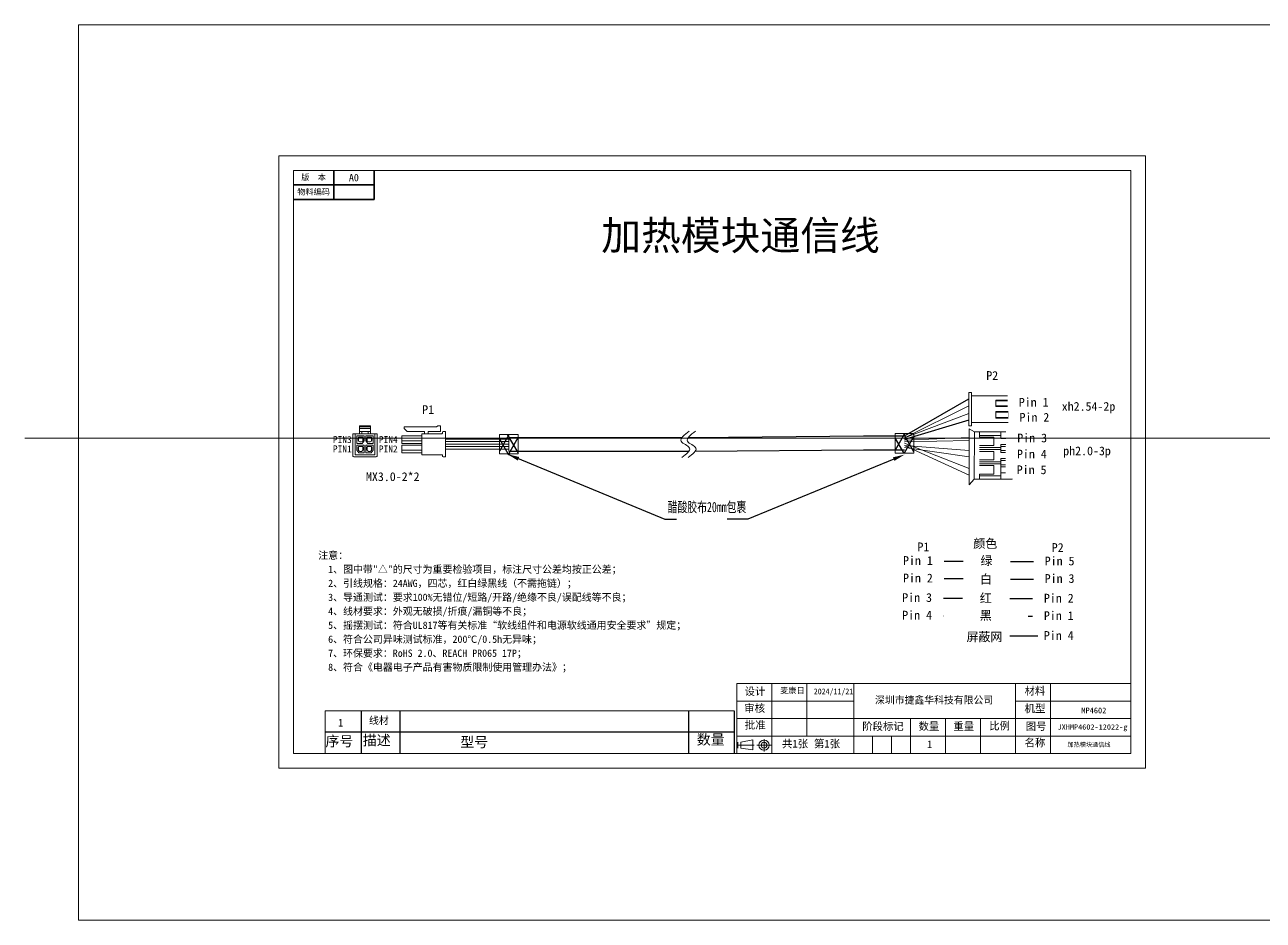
# Model space of a CAD drawing. Header units: millimetres. Extents: x -293 to 5666, y -3485 to 352.
# Drawn here: x 51.8 to 476.2, y -3077.7 to -2770.7 of the extents above; entities that cross this region are included whole.
import ezdxf
from ezdxf import colors
from ezdxf.entities.mleader import LeaderData, LeaderLine
from ezdxf.enums import TextEntityAlignment as Align
from ezdxf.math import Vec2, Vec3

# ---------------------------------------------------------------- set-up
doc = ezdxf.new("R2010")
doc.units = ezdxf.units.MM
doc.layers.get('0').update_dxf_attribs({"lineweight": 18})
for name, color, linetype, lineweight in [('FORMAT', 7, 'Continuous', 35), ('SLD-0', 179, 'Continuous', 18), ('图框线', 1, 'Continuous', 30), ('地线', 2, 'Continuous', 18), ('尺寸线层', 3, 'Continuous', 18), ('更新', 10, 'Continuous', 18), ('轮廓实线层', 7, 'Continuous', 35)]:
    doc.layers.add(name, color=color, linetype=linetype, lineweight=lineweight)
doc.styles.add('SLDTEXTSTYLE3', font='', dxfattribs={"width": 0.827647})
doc.styles.get("Standard").update_dxf_attribs({"font": ''})
doc.styles.add('style1', font='')
doc.styles.add('标准', font='', dxfattribs={"width": 0.667})
doc.styles.get('SLDTEXTSTYLE3').set_extended_font_data('汉仪长仿宋体')
doc.styles.get('Standard').set_extended_font_data('FangSong')
doc.styles.get('style1').set_extended_font_data('SimSun')
doc.styles.get('标准').set_extended_font_data('宋体')
doc.dimstyles.new('标准', dxfattribs={"dimtxt": 3.5, "dimasz": 4, "dimexe": 2, "dimexo": 0, "dimtad": 1, "dimdsep": 46, "dimtxsty": '标准', "dimblk": '_CAXARROW', "dimcen": 0, "dimdle": 8, "dimazin": 2, "dimtfac": 0.707107, "dimtdec": 3, "dimtmove": 2, "dimatfit": 3, "dimfxl": 1, "dimfrac": 2, "dimtolj": 1, "dimarcsym": 1})

# ---------------------------------------------------------------- blocks, each defined once
blk = doc.blocks.new('1111')
for p, q in [((817.07, -753.85), (817.07, -772.99)), ((817.17, -753.85), (818.92, -754.89)), ((818.92, -754.89), (818.88, -771.14)), ((831.86, -754.89), (831.86, -771.14)), ((830.47, -766.87), (830.47, -768.92)), ((818.88, -771.14), (817.17, -772.99)), ((831.86, -771.14), (818.88, -771.14)), ((820.64, -769.36), (820.64, -771.14))]:
    blk.add_line(p, q)
at = {"lineweight": 5}
for points in [[(831.86, -754.89), (818.92, -754.89)], [(825.52, -756.66), (820.64, -756.66), (820.64, -754.89)], [(820.64, -756.15), (828.02, -756.15)], [(820.64, -759.6), (825.52, -759.6), (825.52, -756.66)], [(828.02, -759.16), (830.47, -759.16), (830.47, -757.1), (828.02, -757.1)], [(820.64, -760.2), (828.02, -760.2)], [(820.64, -760.94), (828.02, -760.94)], [(825.52, -761.55), (820.64, -761.55)], [(825.52, -764.48), (825.52, -761.55)], [(828.02, -759.84), (831.86, -759.84)], [(828.02, -761.3), (831.86, -761.3)], [(828.02, -764.04), (830.47, -764.04), (830.47, -761.99), (828.02, -761.99)], [(820.64, -764.48), (825.52, -764.48)], [(820.64, -765.09), (828.02, -765.09)], [(820.64, -765.82), (828.02, -765.82)], [(825.52, -766.43), (820.64, -766.43)], [(825.52, -769.36), (825.52, -766.43)], [(828.02, -764.72), (831.86, -764.72)], [(828.02, -766.18), (831.86, -766.18)], [(830.47, -766.87), (828.02, -766.87)], [(820.64, -769.36), (825.52, -769.36)], [(820.64, -769.97), (828.02, -769.97)], [(828.02, -768.92), (830.47, -768.92)]]:
    blk.add_lwpolyline(points, dxfattribs=at)
blk = doc.blocks.new('_CAXARROW')

msp = doc.modelspace()

# ---------------------------------------------------------------- hatches: boundary and pattern name
at = {"linetype": 'ByBlock', "lineweight": 30}
h = msp.add_hatch(dxfattribs=at)
h.set_pattern_fill('DIAMONDS', color=3)
h.set_pattern_definition([(60, (-975.816, -2114.672), (-2.749631, 1.5875), []), (120, (-975.816, -2114.672), (-2.749631, -1.5875), [])])
h.paths.add_polyline_path([(214.5588, -2911.1392), (220.8662, -2911.1392), (220.8662, -2917.8046), (214.5588, -2917.8046)])
h = msp.add_hatch(dxfattribs=at)
h.set_pattern_fill('DIAMONDS', color=3)
h.set_pattern_definition([(60, (-840.1936, -2114.3628), (-2.749631, 1.5875), []), (120, (-840.1936, -2114.3628), (-2.749631, -1.5875), [])])
h.paths.add_polyline_path([(350.1811, -2910.8302), (356.4885, -2910.8302), (356.4885, -2917.4955), (350.1811, -2917.4955)])

# ---------------------------------------------------------------- linework, layer by layer
for p, q in [((375.33, -2896.7497), (375.33, -2908.1789)), ((172.5314, -2910.9233), (164.196, -2910.9233)), ((164.196, -2910.9233), (164.196, -2918.556)), ((164.9476, -2910.9233), (171.7798, -2910.9233)), ((164.9476, -2910.9233), (164.9476, -2918.1032)), ((166.4387, -2910.9233), (166.4387, -2908.1715)), ((166.4387, -2908.1715), (170.2888, -2908.1715)), ((166.4387, -2908.5058), (170.2888, -2908.5058)), ((166.4387, -2909.1587), (170.2888, -2909.1587)), ((166.4387, -2910.1734), (170.2888, -2910.1734)), ((167.2528, -2910.1734), (167.2528, -2910.9233)), ((169.4746, -2910.1734), (169.4746, -2910.9233)), ((170.2888, -2910.9233), (170.2888, -2908.1715)), ((171.7798, -2910.9233), (171.7798, -2918.1032)), ((172.5314, -2910.9233), (172.5314, -2918.556)), ((187.8152, -2911.608), (180.9549, -2911.608)), ((180.9549, -2911.608), (180.9549, -2914.2121)), ((192.9134, -2908.5058), (181.7712, -2908.5058)), ((181.7712, -2908.5058), (181.7712, -2909.1587)), ((181.7712, -2909.1587), (182.785, -2910.1734)), ((182.785, -2910.1734), (188.7804, -2910.1734)), ((187.8152, -2910.9233), (187.8152, -2918.1032)), ((187.8152, -2910.9233), (194.6633, -2910.9233)), ((188.7804, -2910.1734), (188.7804, -2910.9233)), ((190.0621, -2910.1734), (194.2923, -2910.1734)), ((190.0621, -2910.1734), (190.0621, -2910.9233)), ((193.2896, -2908.1715), (192.9134, -2908.5058)), ((194.2923, -2908.1715), (193.2896, -2908.1715)), ((194.2923, -2910.1734), (194.2923, -2908.1715)), ((194.8755, -2910.4969), (194.8755, -2910.7112)), ((195.2016, -2910.1708), (195.956, -2910.1708)), ((195.956, -2910.1708), (195.956, -2918.8548)), ((166.1569, -2912.3103), (166.006, -2912.3103)), ((166.006, -2912.3103), (166.006, -2913.2024)), ((166.006, -2913.2024), (166.1569, -2913.2024)), ((166.1569, -2915.5168), (166.006, -2915.5168)), ((166.006, -2915.5168), (166.006, -2916.4089)), ((167.5705, -2912.3103), (167.7215, -2912.3103)), ((167.7215, -2913.2024), (167.5705, -2913.2024)), ((167.5705, -2915.5168), (167.7215, -2915.5168)), ((167.7215, -2912.3103), (167.7215, -2913.2024)), ((167.7215, -2915.5168), (167.7215, -2916.4089)), ((169.1569, -2912.3103), (169.006, -2912.3103)), ((169.006, -2912.3103), (169.006, -2913.2024)), ((169.006, -2913.2024), (169.1569, -2913.2024)), ((169.1569, -2915.5168), (169.006, -2915.5168)), ((169.006, -2915.5168), (169.006, -2916.4089)), ((170.5705, -2912.3103), (170.7215, -2912.3103)), ((170.7215, -2913.2024), (170.5705, -2913.2024)), ((170.5705, -2915.5168), (170.7215, -2915.5168)), ((170.7215, -2912.3103), (170.7215, -2913.2024)), ((170.7215, -2915.5168), (170.7215, -2916.4089)), ((180.9549, -2913.3962), (187.8152, -2913.3962)), ((180.9549, -2914.2121), (187.8152, -2914.2121)), ((180.9549, -2917.4185), (180.9549, -2914.8145)), ((180.9549, -2914.8145), (187.8152, -2914.8145)), ((353.2565, -2913.131), (375.3892, -2912.1862)), ((353.3024, -2913.707), (375.3956, -2913.2285)), ((164.4948, -2918.8548), (172.2327, -2918.8548)), ((164.9476, -2918.1032), (171.7798, -2918.1032)), ((166.006, -2916.4089), (166.1569, -2916.4089)), ((167.7215, -2916.4089), (167.5705, -2916.4089)), ((169.006, -2916.4089), (169.1569, -2916.4089)), ((170.7215, -2916.4089), (170.5705, -2916.4089)), ((180.9549, -2916.6026), (187.8152, -2916.6026)), ((187.8152, -2917.4185), (180.9549, -2917.4185)), ((187.8152, -2918.1032), (194.6838, -2918.1032)), ((194.8755, -2918.5287), (194.8755, -2918.3144)), ((195.2016, -2918.8548), (195.956, -2918.8548)), ((386.3409, -2922.2775), (386.3409, -2926.6)), ((154.7597, -3005.9751), (294.9174, -3005.9751)), ((154.7597, -3005.9751), (154.7597, -3020.5985)), ((154.7597, -3013.2599), (294.9174, -3013.2599))]:
    msp.add_line(p, q)
at = {"color": 250}
msp.add_line((353.2749, -2912.3331), (375.3711, -2901.3088), dxfattribs=at)
at = {"color": 1}
msp.add_line((353.2565, -2912.3423), (375.3758, -2903.9968), dxfattribs=at)
at = {"color": 0, "linetype": 'ByBlock', "lineweight": 30}
for p, q in [((281.4379, -2912.188), (339.2238, -2911.6457)), ((339.2238, -2911.6457), (353.2657, -2911.6457)), ((217.6741, -2912.188), (277.0107, -2912.188)), ((279.1605, -2912.188), (281.4379, -2912.188)), ((217.6764, -2916.9332), (278.4877, -2916.9332)), ((278.4877, -2916.9332), (279.417, -2916.9249)), ((281.5803, -2916.9056), (339.2238, -2916.3909)), ((339.2238, -2916.3909), (353.2637, -2916.3909))]:
    msp.add_line(p, q, dxfattribs=at)
at = {"color": 3}
for p, q in [((353.284, -2914.1755), (375.3917, -2922.7973)), ((353.298, -2914.9087), (375.4054, -2925.0904))]:
    msp.add_line(p, q, dxfattribs=at)
at = {"linetype": 'ByBlock', "lineweight": 30}
for p, q in [((363.8574, -2973.3067), (372.8017, -2973.3067)), ((389.3429, -2973.4609), (398.9812, -2973.4609))]:
    msp.add_line(p, q, dxfattribs=at)
at = {"color": 250, "lineweight": 25, "flags": 128}
msp.add_lwpolyline([(353.2657, -2911.6457), (375.3711, -2898.9734)], dxfattribs=at)
at = {"color": 0, "lineweight": 0}
for points in [[(376.2886, -2896.9919), (376.2675, -2896.8971), (376.2148, -2896.8234), (376.1411, -2896.7707), (376.0463, -2896.7497), (375.33, -2896.7497)], [(376.2886, -2907.9367), (376.2886, -2896.9919)], [(390.246, -2897.8663), (376.2886, -2897.8663)], [(390.246, -2899.3515), (390.246, -2897.8663)], [(390.246, -2899.3515), (384.6201, -2899.3515), (384.6201, -2901.6163)], [(384.6201, -2899.5938), (390.246, -2899.5938)], [(384.6201, -2901.374), (390.246, -2901.374)], [(384.6201, -2901.6163), (390.246, -2901.6163)], [(384.6201, -2905.5771), (384.6201, -2903.3123), (390.246, -2903.3123)], [(388.9714, -2901.374), (388.9714, -2899.5938)], [(389.5297, -2901.374), (389.5297, -2899.5938)], [(390.246, -2907.0623), (390.246, -2899.3515)], [(390.246, -2907.0623), (376.2886, -2907.0623)], [(384.6201, -2903.5546), (390.246, -2903.5546)], [(384.6201, -2905.3348), (390.246, -2905.3348)], [(384.6201, -2905.5771), (390.246, -2905.5771)], [(388.9714, -2905.3348), (388.9714, -2903.5546)], [(389.5297, -2905.3348), (389.5297, -2903.5546)], [(375.33, -2908.1789), (376.0463, -2908.1789), (376.1411, -2908.1579), (376.2148, -2908.1052), (376.2675, -2908.0315), (376.2886, -2907.9367)]]:
    msp.add_lwpolyline(points, dxfattribs=at)
at = {"color": 1, "lineweight": 25, "flags": 128}
msp.add_lwpolyline([(375.3336, -2906.2441), (353.2657, -2912.9473)], dxfattribs=at)
for points in [[(168.1183, -2911.608), (165.6091, -2911.608), (165.6091, -2914.2121), (167.446, -2914.2121), (168.1183, -2913.3962)], [(168.6091, -2911.608), (171.1183, -2911.608), (171.1183, -2914.2121), (169.2814, -2914.2121), (168.6091, -2913.3962)], [(165.6091, -2914.8145), (168.1183, -2914.8145), (168.1183, -2917.4185), (166.2814, -2917.4185), (165.6091, -2916.6026)], [(166.1569, -2912.0864), (167.5705, -2912.0864), (167.5705, -2913.4125), (167.1552, -2913.7512), (166.5722, -2913.7512), (166.1569, -2913.4125)], [(166.1569, -2915.2929), (167.5705, -2915.2929), (167.5705, -2916.619), (167.1552, -2916.9577), (166.5722, -2916.9577), (166.1569, -2916.619)], [(171.1183, -2914.8145), (168.6091, -2914.8145), (168.6091, -2917.4185), (170.446, -2917.4185), (171.1183, -2916.6026)], [(169.1569, -2912.0864), (170.5705, -2912.0864), (170.5705, -2913.4125), (170.1552, -2913.7512), (169.5722, -2913.7512), (169.1569, -2913.4125)], [(169.1569, -2915.2929), (170.5705, -2915.2929), (170.5705, -2916.619), (170.1552, -2916.9577), (169.5722, -2916.9577), (169.1569, -2916.619)]]:
    msp.add_lwpolyline(points, close=True)
at = {"color": 4}
for points in [[(214.4761, -2911.1928), (220.8339, -2911.1928), (220.8339, -2917.8581), (214.4761, -2917.8581)], [(350.0984, -2910.8837), (356.4562, -2910.8837), (356.4562, -2917.5491), (350.0984, -2917.5491)]]:
    msp.add_lwpolyline(points, close=True, dxfattribs=at)
at = {"lineweight": 5}
for points in [[(386.3409, -2912.5123), (386.3409, -2910.3035)], [(386.3409, -2917.3949), (386.3409, -2914.5661)], [(386.3409, -2922.2775), (386.3409, -2919.4487)]]:
    msp.add_lwpolyline(points, dxfattribs=at)
at = {"color": 0}
for points in [[(353.2515, -2915.6677), (375.3854, -2918.7844)], [(353.298, -2914.9087), (375.4759, -2916.6422)]]:
    msp.add_lwpolyline(points, dxfattribs=at)
for centre, radius, start, end in [((194.6633, -2910.7112), 0.2122, 270, 0), ((195.2016, -2910.4969), 0.3261, 90, 180), ((164.4948, -2918.556), 0.2987, 180, 270), ((172.2327, -2918.556), 0.2987, 270, 0), ((194.6633, -2918.3144), 0.2122, 0, 84.462493), ((195.2016, -2918.5287), 0.3261, 180, 270)]:
    msp.add_arc(centre, radius, start, end)
for points in [[(279.4945, -2910.026), (276.7463, -2913.5042), (279.6234, -2915.8231), (276.961, -2919.0437)], [(281.6443, -2910.026), (278.896, -2913.5042), (281.7731, -2915.8231), (279.1107, -2919.0437)]]:
    msp.add_spline(points, degree=3, dxfattribs=at)
at = {"layer": 'Defpoints', "lineweight": 13}
msp.add_lwpolyline([(435.8524, -3025.5985), (435.8524, -2815.5985), (138.8524, -2815.5985), (138.8524, -3025.5985)], close=True, dxfattribs=at)
at = {"layer": 'FORMAT', "lineweight": 13}
for p, q in [((295.8515, -2996.5985), (391.3515, -2996.5985)), ((295.8515, -2996.5985), (295.8515, -3020.5985)), ((307.8515, -2996.5985), (307.8515, -3020.5985)), ((319.8515, -2996.5985), (319.8515, -3014.5985)), ((335.8515, -2996.5985), (335.8515, -3020.5985)), ((391.3515, -2996.5985), (391.3515, -3020.5985)), ((391.3515, -2996.5985), (430.8515, -2996.5985)), ((403.3515, -2996.5985), (403.3515, -3020.5985)), ((335.8515, -3002.5985), (295.8515, -3002.5985)), ((391.3515, -3002.5985), (430.8515, -3002.5985)), ((294.9174, -3005.9751), (294.9174, -3020.5985)), ((295.8515, -3008.5985), (430.8515, -3008.5985)), ((355.3515, -3020.5985), (355.3515, -3008.5985)), ((367.3515, -3008.5985), (367.3515, -3020.5985)), ((379.3515, -3008.5985), (379.3515, -3020.5985)), ((301.7979, -3017.7023), (295.7932, -3017.7023)), ((335.8515, -3014.5985), (295.8515, -3014.5985)), ((296.1975, -3016.7085), (296.1975, -3018.7386)), ((297.1316, -3016.7085), (301.2376, -3015.8237)), ((297.1316, -3016.7085), (297.1316, -3018.7386)), ((301.2376, -3015.8237), (301.2376, -3019.3203)), ((307.5286, -3017.6959), (302.6962, -3017.6959)), ((305.1316, -3015.6017), (305.1316, -3019.8739)), ((430.8515, -3014.5985), (335.8515, -3014.5985)), ((342.3515, -3020.5985), (342.3515, -3014.5985)), ((348.8515, -3014.5985), (348.8515, -3020.5985)), ((301.2376, -3019.3203), (297.1316, -3018.7386))]:
    msp.add_line(p, q, dxfattribs=at)
at = {"layer": 'FORMAT', "lineweight": -3}
for p, q in [((167.1489, -3020.5985), (167.1489, -3005.9751)), ((180.3177, -3005.9751), (180.3177, -3020.5985)), ((279.2461, -3005.9751), (279.2461, -3020.5985)), ((294.9174, -3005.9751), (294.9174, -3020.5985))]:
    msp.add_line(p, q, dxfattribs=at)
at = {"layer": 'FORMAT', "lineweight": -2}
msp.add_line((294.9174, -3013.2599), (154.7597, -3013.2599), dxfattribs=at)
at = {"layer": 'FORMAT', "lineweight": 13}
for radius in [1.75, 1]:
    msp.add_circle((305.1316, -3017.7023), radius, dxfattribs=at)
at = {"layer": 'SLD-0', "color": 7, "linetype": 'Continuous', "true_color": 0xffffff}
msp.add_line((294.9174, -3013.2599), (294.9174, -3020.5985), dxfattribs=at)
at = {"layer": '图框线', "color": 0, "lineweight": 13}
for p, q in [((143.8524, -2820.5985), (430.8414, -2820.5985)), ((143.8524, -3020.5985), (143.8524, -2820.5985))]:
    msp.add_line(p, q, dxfattribs=at)
at = {"layer": '图框线', "color": 0, "linetype": 'ByBlock', "lineweight": 13}
for p in [(430.8414, -2820.5985), (143.8524, -3020.5985)]:
    msp.add_line(p, (430.8515, -3020.5985), dxfattribs=at)
at = {"layer": '更新', "color": 0}
for p, q in [((217.6743, -2912.7577), (195.956, -2912.7577)), ((217.655, -2914.5254), (195.956, -2914.5128)), ((217.683, -2915.3248), (195.9916, -2915.3248)), ((217.6478, -2913.6254), (195.9947, -2913.6254)), ((217.6741, -2912.188), (217.6764, -2916.9332)), ((217.6763, -2916.2224), (195.956, -2916.2224))]:
    msp.add_line(p, q, dxfattribs=at)
at = {"layer": '轮廓实线层'}
for p, q in [((157.6524, -2820.5985), (157.6524, -2830.5985)), ((171.4524, -2820.5985), (171.4524, -2830.5985)), ((143.8524, -2825.5985), (171.4524, -2825.5985)), ((143.8524, -2830.5985), (171.4524, -2830.5985))]:
    msp.add_line(p, q, dxfattribs=at)

# ---------------------------------------------------------------- block references
msp.add_blockref('1111', (-441.6832, -2155.4087))

# ---------------------------------------------------------------- texts
at = {"lineweight": -3, "style": 'style1'}
for s, p in [('PIN3', (163.8196, -2912.91)), ('PIN1', (163.8196, -2916.1165))]:
    msp.add_text(s, height=2.37211, dxfattribs=at).set_placement(p, align=Align.MIDDLE_RIGHT)
for s, p in [('PIN4', (173.1115, -2912.91)), ('PIN2', (173.1115, -2916.1165))]:
    msp.add_text(s, height=2.37211, dxfattribs=at).set_placement(p, align=Align.MIDDLE_LEFT)
for s, width, gutter_width, insert, char_height, attachment_point in [('{\\fSimSun|b0|i0|c134|p2;版  本}', 13.8, 12.5, (150.7524, -2823.0985), 2, 5), ('A0', 13.8, 12.5, (164.5524, -2823.0985), 2.5, 5), ('{\\fSimSun|b0|i0|c134|p2;物料编码}', 13.8, 12.5, (150.7524, -2828.0985), 2, 5), ('{\\fSimSun|b0|i0|c134|p30;线材}', 7.850262, 12.5, (169.7145, -3007.9713), 2.5, 1), ('\\pxqc;1', 10, 17.5, (356.8819, -3016.0909), 2.6, 1)]:
    msp.add_mtext_dynamic_manual_height_columns(s, width=width, gutter_width=gutter_width, heights=[0], dxfattribs=dict(insert=insert, char_height=char_height, attachment_point=attachment_point))
at = {"color": 4, "insert": (272.0789, -2938.2061), "char_height": 3.5, "attachment_point": 7, "style": '标准'}
msp.add_mtext('{\\f宋体|b0|i0|c134|p2;\\W0.707;\\C0;醋酸胶布20mm包裹} ', dxfattribs=at)
at = {"lineweight": 5, "insert": (152.3311, -2951.3581), "char_height": 2.5, "width": 197.834984, "attachment_point": 1, "line_spacing_factor": 1.15057}
msp.add_mtext('注意：\\P  1、图中带"△"的尺寸为重要检验项目，标注尺寸公差均按正公差；\\P  2、{\\C0;引线规格：}24AWG，四芯，红白绿黑线（不需拖链）；\\P  3、导通测试：要求100%无错位/短路/开路/绝缘不良/误配线等不良；\\P  4、线材要求：外观无破损/折痕/漏铜等不良；\\P  5、摇摆测试：符合UL817等有关标准“软线组件和电源软线通用安全要求”规定；\\P  6、符合公司异味测试标准，200℃/0.5h无异味；\\P  7、环保要求：RoHS 2.0、REACH PR065 17P；\\P  8、符合《电器电子产品有害物质限制使用管理办法》；\\P ', dxfattribs=at)
at = {"attachment_point": 1}
for s, insert, char_height, width in [('\\C3;MP4602', (413.8832, -3004.8099), 2, 9.831857), ('{\\fSimSun|b0|i0|c134|p2;数量}', (282.089, -3014.0237), 3.5, 10.042902), ('{\\C3;JXHMP4602-12022-g}', (405.7376, -3010.5753), 1.8, 9.737229), ('{\\fSimSun|b0|i0|c134|p2;序号}', (154.836, -3014.598), 3.5, 10.042902), ('{\\fSimSun|b0|i0|c134|p2;描述}', (167.6218, -3014.2687), 3.5, 10.042902), ('{\\fSimSun|b0|i0|c134|p2;型号}', (201.0158, -3014.8833), 3.5, 10.042902)]:
    msp.add_mtext(s, dxfattribs=dict(at, insert=insert, char_height=char_height, width=width))
at = {"insert": (159.1288, -3008.7043), "char_height": 2.601721, "width": 83.86469, "attachment_point": 1, "rotation": 359.869724}
msp.add_mtext('{\\fSimSun|b0|i0|c134|p2;1}', dxfattribs=at)
at = {"layer": 'FORMAT', "attachment_point": 1}
for s, insert, char_height in [('设计', (298.4945, -2997.9517), 2.6), ('材料', (394.4254, -2997.8012), 2.6), ('批准', (298.4945, -3009.4618), 2.64583), ('比例', (382.324, -3009.7945), 2.6), ('阶段标记', (338.7955, -3009.9306), 2.6), ('数量', (358.1115, -3009.9306), 2.6), ('重量', (370.0256, -3009.9306), 2.6), ('共1张', (311.262, -3015.8848), 2.6458), ('名称', (394.4474, -3015.5506), 2.6)]:
    msp.add_mtext(s, dxfattribs=dict(at, insert=insert, char_height=char_height))
at = {"layer": 'FORMAT', "insert": (322.1905, -2998.2755), "char_height": 2, "attachment_point": 1, "style": 'SLDTEXTSTYLE3'}
msp.add_mtext('{\\fSimSun|b0|i0|c134|p2;2024/11/21}', dxfattribs=at)
at = {"layer": 'FORMAT', "attachment_point": 1}
for s, insert, char_height, width in [('{\\fHYSWLongFangSong|b0|i0|c134|p2;深圳市捷鑫华科技有限公司}', (343.174, -3000.9694), 2.5, 50.284277), ('审核', (298.2836, -3003.7261), 2.64583, 8.130821), ('机型', (394.3885, -3003.8251), 2.64583, 8.073706), ('图号', (394.8303, -3009.9306), 2.6, 8.743768), ('第1张', (322.2135, -3015.8848), 2.6458, 10.845055)]:
    msp.add_mtext(s, dxfattribs=dict(at, insert=insert, char_height=char_height, width=width))
at = {"layer": '地线', "color": 0, "lineweight": 13, "attachment_point": 1}
for s, width, insert, char_height in [('麦康日', 8.54412, (310.6416, -2997.9453), 2), ('加热模块通信线', 35.79398, (409.1597, -3016.7633), 1.5)]:
    msp.add_mtext_dynamic_manual_height_columns(s, width=width, gutter_width=25, heights=[0], dxfattribs=dict(at, insert=insert, char_height=char_height))
at = {"layer": '更新', "color": 0, "insert": (168.6958, -2924.1393), "char_height": 3, "width": 42.290653, "attachment_point": 1}
msp.add_mtext('MX3.0-2*2', dxfattribs=at)

# ---------------------------------------------------------------- leaders
at = {"color": 0, "annotation_type": 0, "has_hookline": 1, "hookline_direction": 0, "text_width": 28.0075}
msp.add_leader([(217.2747, -2917.9776), (271.1819, -2940.1944), (275.1819, -2940.1944)], dimstyle='标准', override={"dimgap": 0.625, "dimtad": 0, "dimarcsym": 0}, dxfattribs=at)
at = {"color": 0}
ml = msp.add_multileader_mtext('Standard', dxfattribs=at)
ml.set_content('')
ml.set_leader_properties()
ml.build(insert=Vec2(0, 0))
ml.multileader.update_dxf_attribs({"text_right_attachment_type": 6})
ctx = ml.context
ctx.base_point, ctx.plane_origin = Vec3(290.4583, -2938.2254), Vec3(353.2637, -2918.0913)
ctx.right_attachment = 6
notes = []
notes.append((ctx, [(0, (1, 1, 0), (299.5287, -2940.2254), (-1, 0), 5.0704, [(0, [(353.2637, -2918.0913)], 256, [])])]))
ctx.mtext.insert = Vec3(292.4583, -2936.2254)
for ctx, leaders in notes:
    for number, flags, end, landing, length, lines in leaders:
        leader = LeaderData()
        leader.index, (leader.has_last_leader_line, leader.has_dogleg_vector, leader.attachment_direction) = number, flags
        leader.last_leader_point, leader.dogleg_vector, leader.dogleg_length = Vec3(end), Vec3(landing), length
        for number, points, colour, breaks in lines:
            line = LeaderLine()
            line.index, line.vertices, line.color, line.breaks = number, Vec3.list(points), colors.encode_raw_color(colour), breaks
            leader.lines.append(line)
        ctx.leaders.append(leader)

# ---------------------------------------------------------------- next in the draw order: texts
at = {"linetype": 'ByBlock', "lineweight": 30, "char_height": 3, "width": 14.886496, "attachment_point": 5, "bg_fill": 2}
for s, insert in [('P2', (383.3441, -2890.9532)), ('P1', (190.0007, -2902.6456)), ('颜色', (380.9502, -2948.764))]:
    msp.add_mtext(s, dxfattribs=dict(at, insert=insert))
at = {"lineweight": 5, "insert": (397.5522, -2900.1234), "char_height": 3, "width": 14.886496, "attachment_point": 5, "bg_fill": 2}
msp.add_mtext('Pin 1', dxfattribs=at)
at = {"layer": '尺寸线层', "lineweight": 35, "insert": (297.0682, -2843.4902), "char_height": 10, "width": 183.457219, "attachment_point": 5, "bg_fill": 2}
msp.add_mtext('{\\C1;加热模块通信线}', dxfattribs=at)

# ---------------------------------------------------------------- next in the draw order: texts
at = {"lineweight": 5, "insert": (397.7866, -2905.2799), "char_height": 3, "width": 14.886496, "attachment_point": 5, "bg_fill": 2}
msp.add_mtext('Pin 2', dxfattribs=at)
at = {"linetype": 'ByBlock', "lineweight": 30, "insert": (381.3908, -2954.6624), "char_height": 3, "width": 14.886496, "attachment_point": 5, "bg_fill": 2}
msp.add_mtext('绿', dxfattribs=at)

# ---------------------------------------------------------------- next in the draw order: linework, layer by layer
at = {"linetype": 'ByBlock', "lineweight": 30}
for p, q in [((364.4795, -2954.5853), (373.4238, -2954.5853)), ((389.6255, -2954.7395), (399.2638, -2954.7395))]:
    msp.add_line(p, q, dxfattribs=at)

# ---------------------------------------------------------------- next in the draw order: texts
at = {"color": 3, "lineweight": 5, "insert": (416.3467, -2901.9603), "char_height": 3, "width": 14.886496, "attachment_point": 5, "bg_fill": 2}
msp.add_mtext('xh2.54-2p', dxfattribs=at)
at = {"lineweight": 5, "insert": (397.0246, -2912.3976), "char_height": 3, "width": 14.886496, "attachment_point": 5, "bg_fill": 2}
msp.add_mtext('Pin 3', dxfattribs=at)
at = {"linetype": 'ByBlock', "lineweight": 30, "insert": (381.1852, -2960.9851), "char_height": 3, "width": 14.886496, "attachment_point": 5, "bg_fill": 2}
msp.add_mtext('白', dxfattribs=at)

# ---------------------------------------------------------------- next in the draw order: linework, layer by layer
at = {"linetype": 'ByBlock', "lineweight": 30}
for p, q in [((364.4795, -2960.5913), (373.4238, -2960.5913)), ((389.6255, -2960.7455), (399.2638, -2960.7455))]:
    msp.add_line(p, q, dxfattribs=at)

# ---------------------------------------------------------------- next in the draw order: texts
at = {"lineweight": 5, "insert": (396.9345, -2917.8967), "char_height": 3, "width": 14.886496, "attachment_point": 5, "bg_fill": 2}
msp.add_mtext('Pin 4', dxfattribs=at)
at = {"linetype": 'ByBlock', "lineweight": 30, "char_height": 3, "width": 14.886496, "attachment_point": 5, "bg_fill": 2}
for s, insert in [('P1', (359.7511, -2949.7039)), ('Pin 5', (406.4334, -2954.5798)), ('红', (381.1083, -2967.3778))]:
    msp.add_mtext(s, dxfattribs=dict(at, insert=insert))

# ---------------------------------------------------------------- next in the draw order: linework, layer by layer
at = {"linetype": 'ByBlock', "lineweight": 30}
for p, q in [((364.1969, -2967.3007), (373.1412, -2967.3007)), ((389.3429, -2967.4549), (398.9812, -2967.4549))]:
    msp.add_line(p, q, dxfattribs=at)

# ---------------------------------------------------------------- next in the draw order: texts
at = {"lineweight": 5, "insert": (396.8443, -2923.3056), "char_height": 3, "width": 14.886496, "attachment_point": 5, "bg_fill": 2}
msp.add_mtext('Pin 5', dxfattribs=at)
at = {"linetype": 'ByBlock', "lineweight": 30, "char_height": 3, "width": 14.886496, "attachment_point": 5, "bg_fill": 2}
for s, insert in [('P2', (405.7857, -2949.9241)), ('Pin 1', (357.8701, -2954.3968)), ('Pin 3', (406.4334, -2960.5858))]:
    msp.add_mtext(s, dxfattribs=dict(at, insert=insert))

# ---------------------------------------------------------------- next in the draw order: texts
at = {"color": 3, "lineweight": 5, "insert": (415.8406, -2917.2331), "char_height": 3, "width": 14.886496, "attachment_point": 5, "bg_fill": 2}
msp.add_mtext('ph2.0-3p', dxfattribs=at)
at = {"linetype": 'ByBlock', "lineweight": 30, "char_height": 3, "width": 14.886496, "attachment_point": 5, "bg_fill": 2}
for insert in [(357.8701, -2960.4028), (406.1508, -2967.2952)]:
    msp.add_mtext('Pin 2', dxfattribs=dict(at, insert=insert))

# ---------------------------------------------------------------- next in the draw order: linework, layer by layer
at = {"layer": '更新', "color": 0}
msp.add_line((51.7557, -2912.4036), (1266.6359, -2912.4036), dxfattribs=at)

# ---------------------------------------------------------------- next in the draw order: texts
at = {"linetype": 'ByBlock', "lineweight": 30, "insert": (406.1508, -2973.3012), "char_height": 3, "width": 14.886496, "attachment_point": 5, "bg_fill": 2}
msp.add_mtext('Pin 1', dxfattribs=at)

# ---------------------------------------------------------------- next in the draw order: texts
at = {"linetype": 'ByBlock', "lineweight": 30, "insert": (381.1278, -2973.3922), "char_height": 3, "width": 25.835347, "attachment_point": 5, "bg_fill": 2}
msp.add_mtext('黑', dxfattribs=at)

# ---------------------------------------------------------------- next in the draw order: texts
at = {"linetype": 'ByBlock', "lineweight": 30, "char_height": 3, "width": 14.886496, "attachment_point": 5, "bg_fill": 2}
for s, insert in [('Pin 3', (357.5876, -2967.1123)), ('Pin 4', (406.1389, -2980.0972))]:
    msp.add_mtext(s, dxfattribs=dict(at, insert=insert))

# ---------------------------------------------------------------- next in the draw order: texts
at = {"linetype": 'ByBlock', "lineweight": 30, "insert": (357.5876, -2973.1183), "char_height": 3, "width": 14.886496, "attachment_point": 5, "bg_fill": 2}
msp.add_mtext('Pin 4', dxfattribs=at)

# ---------------------------------------------------------------- next in the draw order: texts
at = {"linetype": 'ByBlock', "lineweight": 30, "insert": (380.6767, -2980.7374), "char_height": 3, "width": 25.835347, "attachment_point": 5, "bg_fill": 2}
msp.add_mtext('屏蔽网', dxfattribs=at)

# ---------------------------------------------------------------- next in the draw order: linework, layer by layer
at = {"linetype": 'ByBlock', "lineweight": 30}
msp.add_line((389.3389, -2980.1749), (398.9772, -2980.1749), dxfattribs=at)
at = {"layer": '更新', "color": 0}
msp.add_lwpolyline([(70.1732, -2770.6803), (1207.0296, -2770.6803), (1207.0296, -3077.7412), (70.1732, -3077.7412)], close=True, dxfattribs=at)

doc.saveas('drawing.dxf')
